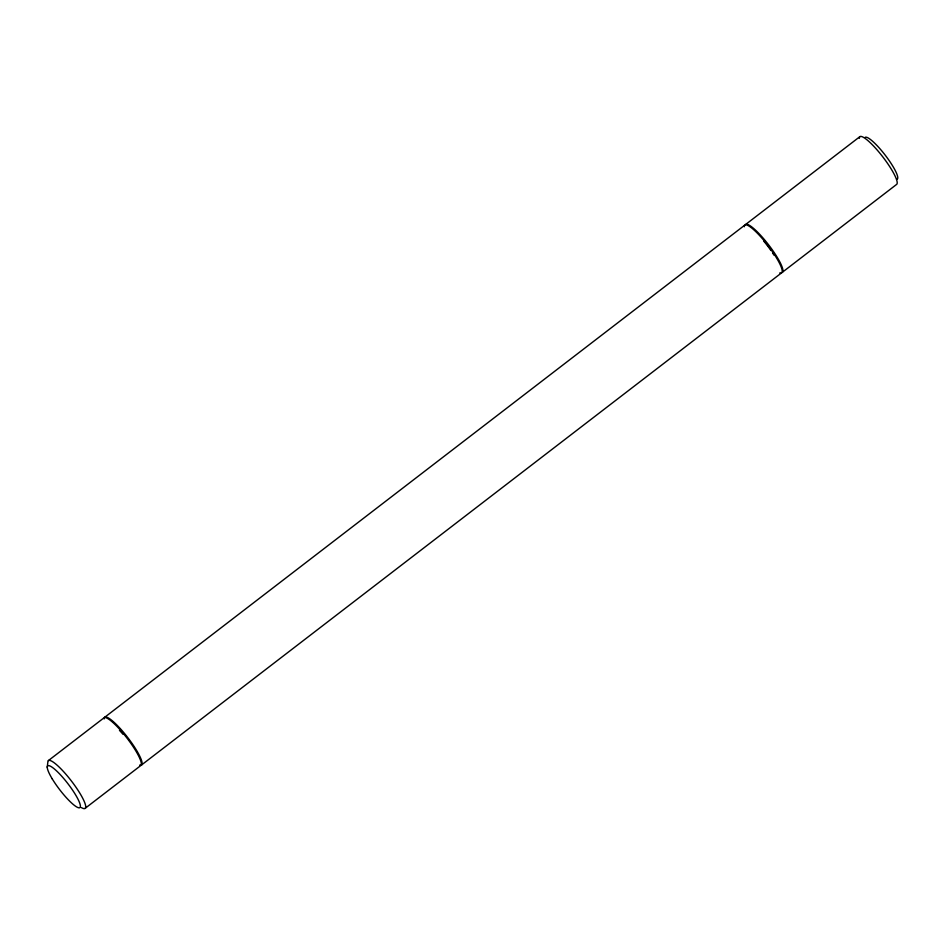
<?xml version="1.0" encoding="UTF-8"?>
<svg xmlns="http://www.w3.org/2000/svg" width="945" height="945" viewBox="0 0 945 945"><rect width="100%" height="100%" fill="white"/><g stroke="black" fill="none" stroke-linecap="round" stroke-linejoin="round"><path stroke-width="1.42" d="M47.25 767.305L47.817 762.272A30.134 5.812 52.4 0 1 73.025 783.133A30.134 5.812 52.4 0 1 81.388 807.585M48.408 760.571L104.068 717.775A30.134 5.812 52.4 0 1 127.102 738.234A30.134 5.812 52.4 0 1 140.758 765.568L85.097 808.365M104.8 717.208L744.92 225.04M859.903 136.635L745.652 224.473A30.134 5.812 52.4 0 1 768.687 244.944A30.134 5.812 52.4 0 1 782.342 272.278L896.592 184.429A30.134 5.812 52.4 0 0 880.516 154A30.134 5.812 52.4 0 0 859.324 138.336M141.49 765.013L781.609 272.845M763.832 241.247A22.597 4.359 52.4 0 1 770.955 250.531M772.514 252.858A22.597 4.359 52.4 0 1 773.92 255.103M865.136 137.368A26.365 5.091 52.4 0 1 885.288 155.263A26.365 5.091 52.4 0 1 897.23 179.196M119.472 730.379A21.652 4.182 52.4 0 1 122.992 734.277M744.329 226.741A30.134 5.812 52.4 0 1 767.954 245.499A30.134 5.812 52.4 0 1 779.767 272.916M104.21 718.909A30.134 5.812 52.4 0 1 127.835 737.667A30.134 5.812 52.4 0 1 139.647 765.084M52.235 778.869A26.365 5.091 52.4 0 0 79.864 807.632A26.365 5.091 52.4 0 0 59.346 773.66A26.365 5.091 52.4 0 0 52.235 778.869"/></g></svg>
